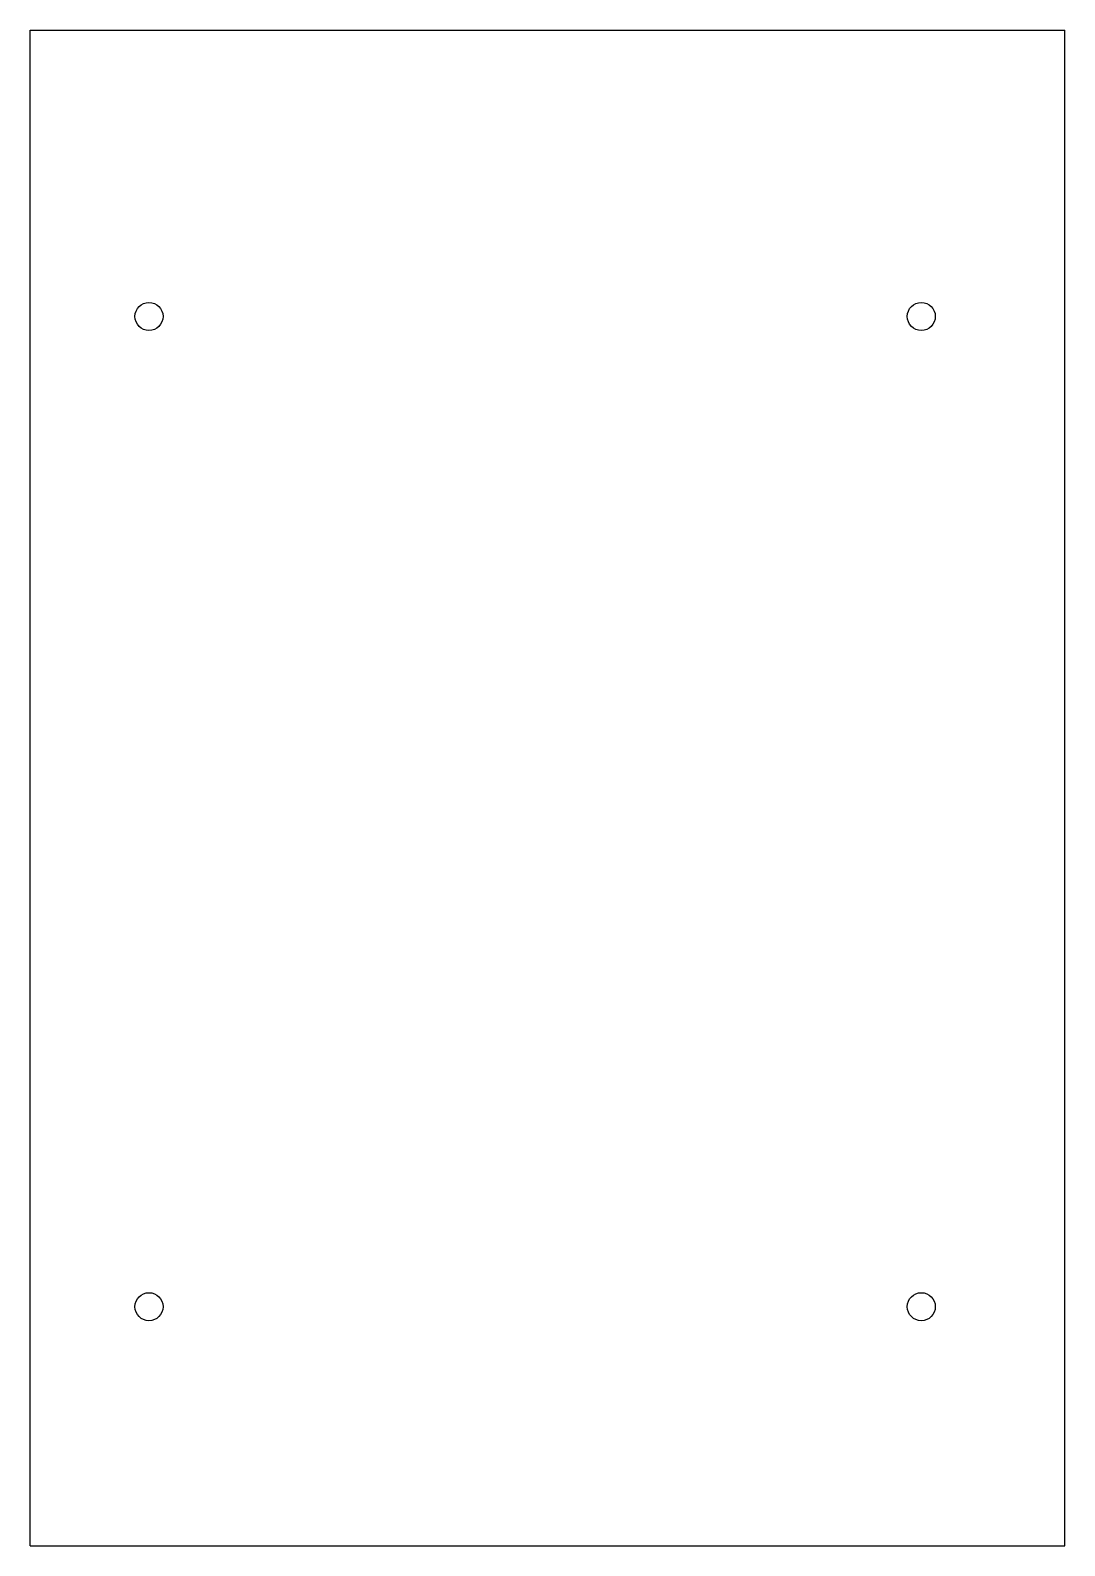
# Model space of a CAD drawing. Header units: millimetres. Extents: x 0 to 125, y 0 to 184.
import ezdxf

# ---------------------------------------------------------------- set-up
doc = ezdxf.new("R2010")
doc.units = ezdxf.units.MM

msp = doc.modelspace()

# ---------------------------------------------------------------- linework, layer by layer
for p, q in [((0, 183.65), (125.35, 183.65)), ((0, 0), (0, 183.65)), ((125.35, 0), (125.35, 183.65)), ((0, 0), (125.35, 0))]:
    msp.add_line(p, q)
for centre in [(14.38, 148.97), (107.97, 148.97), (14.38, 28.96), (107.97, 28.96)]:
    msp.add_circle(centre, 1.7)

doc.saveas('drawing.dxf')
